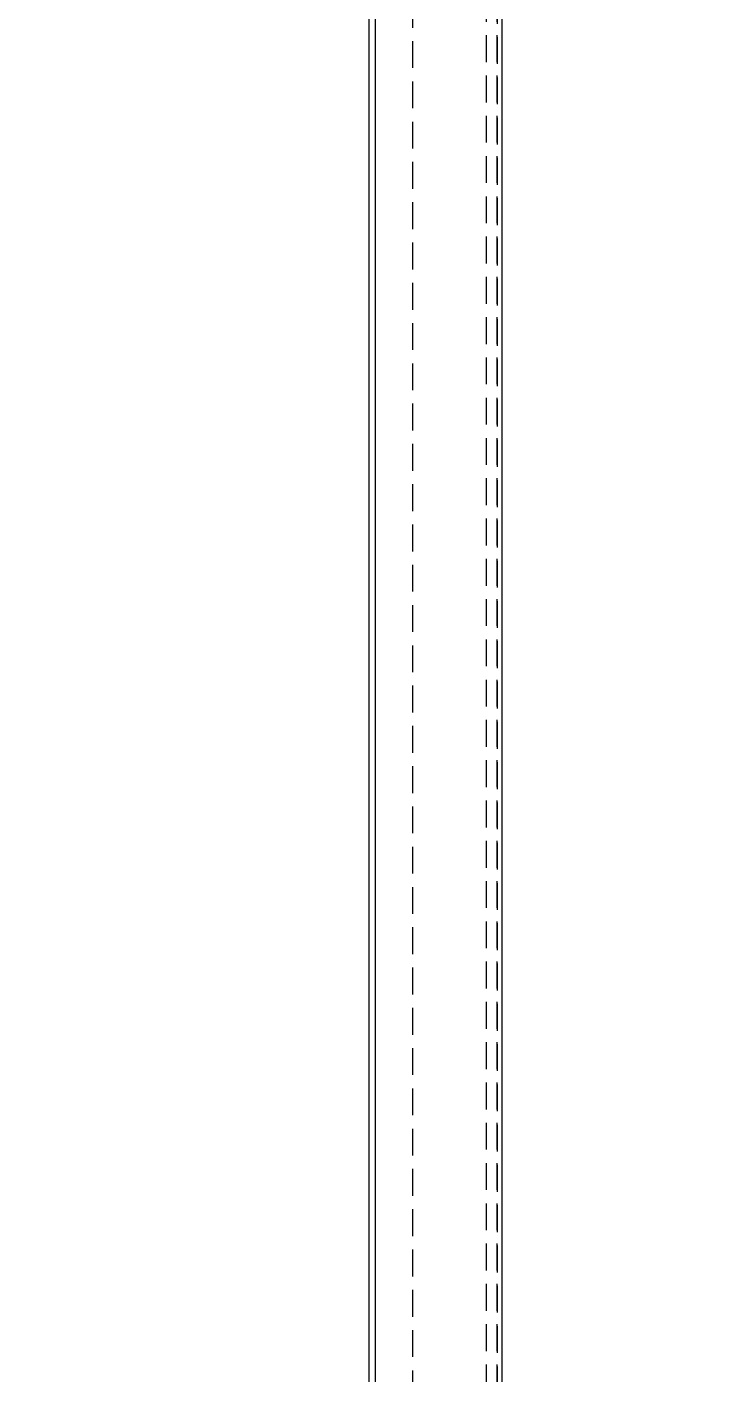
# Model space of a CAD drawing. Header units: millimetres. Extents: x -8980 to 16421, y 0 to 6237.
# Drawn here: x -5155 to -4833, y 2881 to 3518 of the extents above; entities that cross this region are included whole.
import ezdxf

# ---------------------------------------------------------------- set-up
doc = ezdxf.new("R2010")
doc.units = ezdxf.units.MM
doc.linetypes.add('HIDDENX2', pattern=[19.05, 12.7, -6.35])
doc.layers.add('4', color=7, linetype='Continuous')
doc.styles.get("Standard").update_dxf_attribs({"font": 'ISOCP.SHX', "bigfont": 'WHGTXT.SHX'})
doc.dimstyles.new('PS-10', dxfattribs={"dimscale": 10, "dimtxt": 3.2, "dimasz": 2.5, "dimexe": 2, "dimexo": 2.5, "dimgap": 2, "dimtad": 1, "dimtoh": 1, "dimrnd": 0.05, "dimzin": 12, "dimdsep": 46, "dimtxsty": 'Standard', "dimcen": 0, "dimclrt": 2, "dimazin": 3, "dimtfac": 1, "dimtofl": 0, "dimtmove": 0, "dimatfit": 3, "dimfxl": 0, "dimtolj": 1, "dimtzin": 0, "dimarcsym": 0})

msp = doc.modelspace()

# ---------------------------------------------------------------- linework, layer by layer
at = {"color": 2, "linetype": 'HIDDENX2'}
msp.add_line((-4937.762, 1824.648, 0), (-4937.762, 3930.048, 0), dxfattribs=at)
at = {"color": 3, "elevation": 0}
for points in [[(-6430.462, 3972.348), (-4930.462, 3972.348), (-4930.462, 1772.348), (-6430.462, 1772.348)], [(-6370.462, 3902.348), (-4990.462, 3902.348), (-4990.462, 1842.348), (-6370.462, 1842.348)], [(-4993.462, 1845.348), (-5778.962, 1845.348), (-5778.962, 3899.348), (-4993.462, 3899.348)]]:
    msp.add_lwpolyline(points, close=True, dxfattribs=at)
at = {"color": 2, "linetype": 'HIDDENX2', "elevation": 0}
for points in [[(-6428.162, 3970.048), (-4932.762, 3970.048), (-4932.762, 1774.648), (-6428.162, 1774.648)], [(-4972.762, 3930.048), (-4972.762, 1824.648), (-4932.762, 1824.648), (-4932.762, 3930.048)]]:
    msp.add_lwpolyline(points, close=True, dxfattribs=at)

# ---------------------------------------------------------------- leaders
at = {"layer": '4', "color": 7}
msp.add_leader([(-5505.462, 3426.759, 0), (-5368.942, 4120.754, 0), (-4833.032, 4120.754, 0)], dimstyle='PS-10', override={"dimscale": 10, "dimgap": 2, "dimtad": 0}, dxfattribs=at)

doc.saveas('drawing.dxf')
